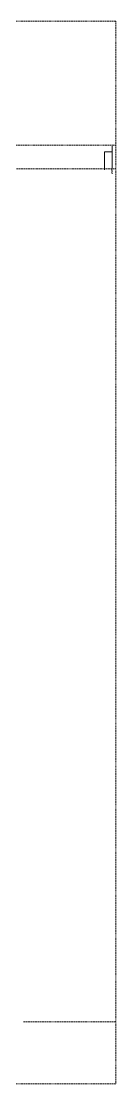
# Model space of a CAD drawing. Header units: inches. Extents: x -3905 to 10892, y 1064 to 9590.
# Drawn here: x 1497.5 to 1515.7, y 3729.5 to 3935.2 of the extents above; entities that cross this region are included whole.
import ezdxf

# ---------------------------------------------------------------- set-up
doc = ezdxf.new("R2010")
doc.units = ezdxf.units.IN
doc.header["$MEASUREMENT"] = 0
doc.linetypes.add('MYHIDDEN', pattern=[0.1875, 0.125, -0.0625])
doc.layers.add('SECTIONS', color=70, linetype='Continuous', lineweight=0)

msp = doc.modelspace()

# ---------------------------------------------------------------- linework, layer by layer
at = {"layer": 'SECTIONS', "linetype": 'MYHIDDEN', "lineweight": 18}
for p, q in [((1515.66466, 3935.20394), (1483.66466, 3935.20394)), ((1515.66466, 3935.20394), (1515.66466, 3729.49222)), ((1483.66466, 3911.20394), (1515.67247, 3911.20394)), ((1491.67247, 3906.64925), (1515.66466, 3906.64925)), ((1515.66466, 3741.49222), (1497.78993, 3741.49222)), ((1515.66466, 3729.49222), (1491.67247, 3729.49222))]:
    msp.add_line(p, q, dxfattribs=at)
at = {"layer": 'SECTIONS', "lineweight": 0}
for p, q in [((1514.95684, 3911.01222), (1514.95684, 3906.72805)), ((1513.45684, 3909.9424), (1513.45684, 3906.4424)), ((1513.45684, 3909.9424), (1514.95684, 3909.9424)), ((1514.96915, 3906.08238), (1514.80037, 3906.68416)), ((1514.95684, 3905.68946), (1514.85557, 3906.05053))]:
    msp.add_line(p, q, dxfattribs=at)

doc.saveas('drawing.dxf')
